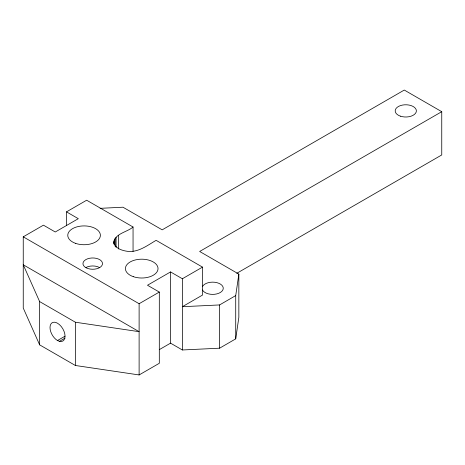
<?xml version="1.0" encoding="UTF-8"?>
<svg xmlns="http://www.w3.org/2000/svg" width="465" height="465" viewBox="0 0 465 465"><rect width="100%" height="100%" fill="white"/><g stroke="black" fill="none" stroke-linecap="round" stroke-linejoin="round"><path stroke-width="0.7" d="M113.89 244.137C112.85 233.814 127.346 232.268 133.054 227.013L133.054 251.385M159.332 349.628L170.545 343.153L182.367 349.976L219.59 348.198L235.72 338.857L235.72 295.589L238.847 274.1L199.654 251.472L441.75 111.687L404.277 90.053L162.18 229.844L122.975 207.21L100.097 208.337M235.72 338.857L238.847 317.368L238.847 274.1M113.89 241.974C114.373 247.769 121.01 250.222 125.969 251.088C137.256 253.373 147.016 245.642 156.112 240.329L202.507 267.125L202.507 295.077L182.367 306.708L219.59 304.935L235.72 295.589M202.507 267.125L182.367 278.756L170.545 271.932L147.486 285.243L159.309 292.067L159.309 363.287L139.116 374.947L75.377 365.484L39.635 344.856L23.25 308.051L23.25 236.83L43.437 225.17L55.259 231.994L78.318 218.684L66.495 211.86L66.495 225.479M66.495 211.86L86.659 200.217L133.054 227.013M57.503 340.525L65.048 336.172A10.596 6.121 60 0 0 59.444 324.634L57.503 323.222A10.596 6.121 60 0 0 50.011 327.546A10.596 6.121 60 0 0 57.503 340.525L59.444 341.351L65.042 338.125M139.116 374.947L139.116 303.726L159.309 292.067M236.755 273.315L441.75 154.95L441.75 111.687M39.635 301.587L75.377 322.222L139.116 331.679L23.25 264.783L39.635 301.587L39.635 344.856M23.25 236.83L139.116 303.726M219.59 304.935L219.59 348.198M182.367 278.756L182.367 349.976M170.545 271.932L170.545 343.153M118.668 235.319L118.668 248.99M116.076 237.272L116.076 247.339M115.134 238.376L115.134 246.287M114.448 239.539L114.448 244.578M114.03 240.748L114.03 243.625M75.377 322.222L75.377 365.484M202.542 286.457A10.596 6.121 0 0 1 218.899 283.319A10.596 6.121 0 0 1 218.777 293.27A10.596 6.121 0 0 1 202.502 289.991M86.013 267.491A9.782 5.65 0 0 1 99.231 267.381M65.001 336.201A10.596 6.121 60 0 1 59.444 341.351M400.481 116.186A10.596 6.121 0 0 0 416.378 110.891A10.596 6.121 0 0 0 400.481 105.59A10.596 6.121 0 0 0 400.481 116.186M75.737 243.41A16.304 9.41 0 0 0 100.382 235.453A16.304 9.41 0 0 0 76.121 227.106A16.304 9.41 0 0 0 75.737 243.41M133.257 276.646A16.304 9.41 0 0 0 158.024 268.817A16.304 9.41 0 0 0 133.891 260.348A16.304 9.41 0 0 0 133.257 276.646M86.217 267.828A9.782 5.65 0 0 0 102.306 264.754A9.782 5.65 0 0 0 89.652 258.249A9.782 5.65 0 0 0 86.217 267.828"/></g></svg>
